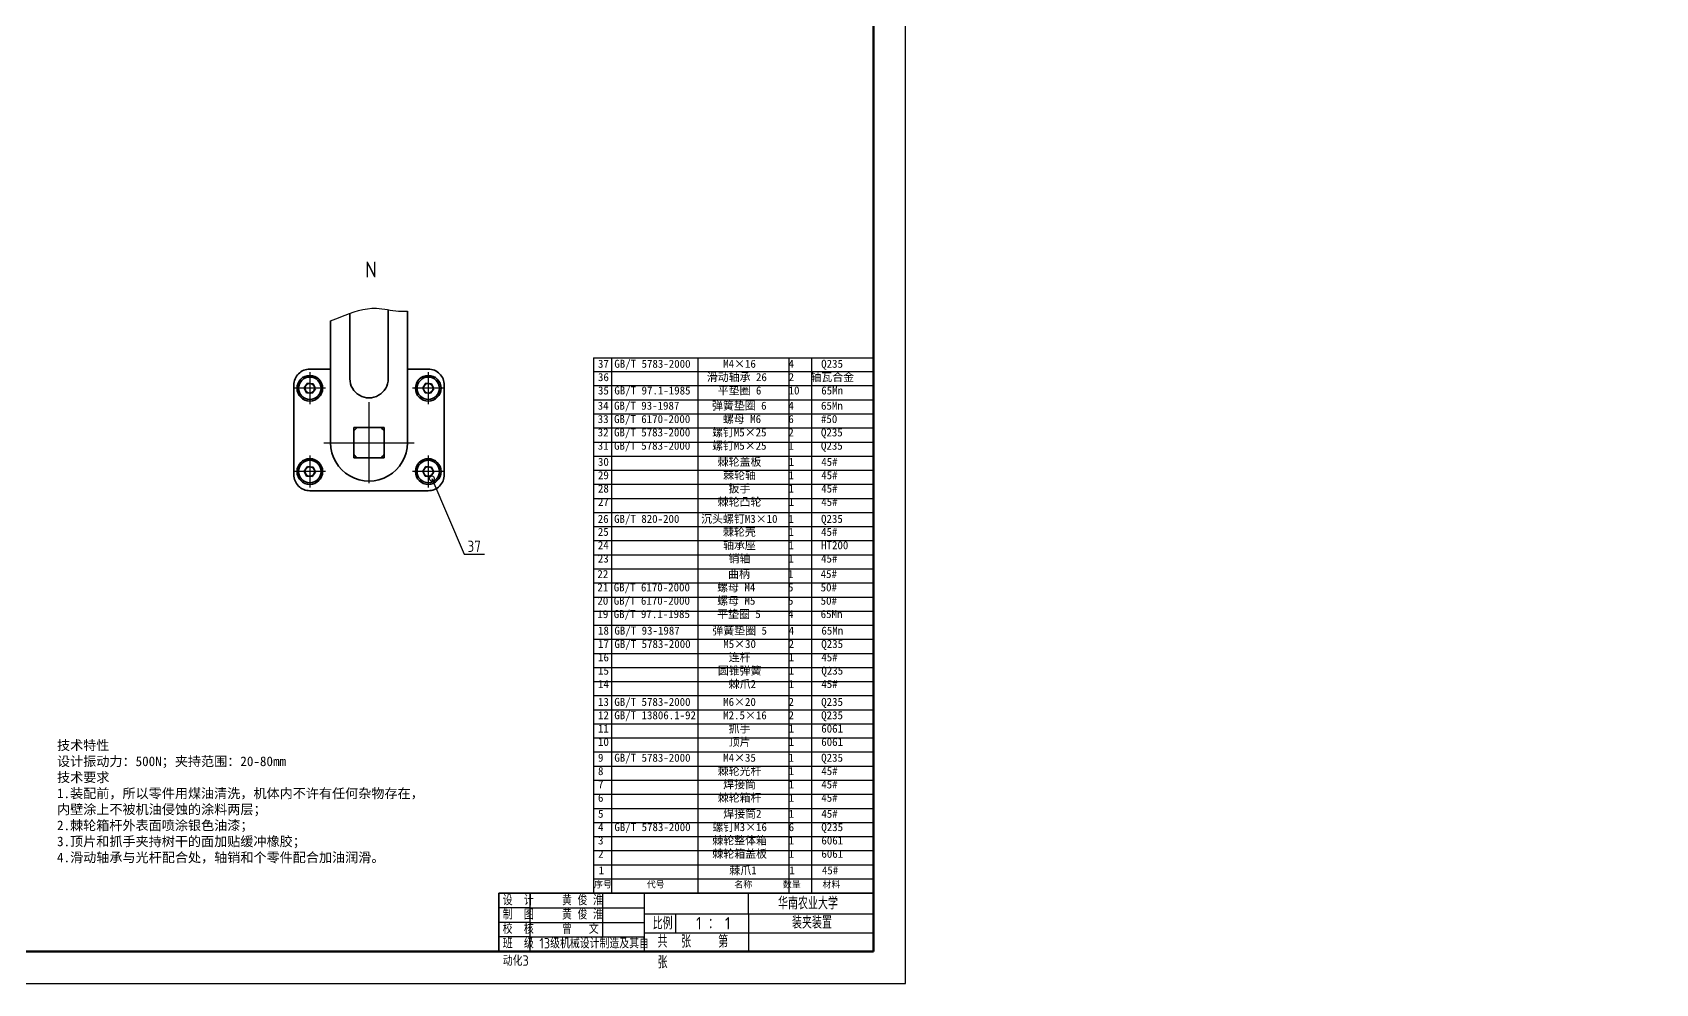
# Model space of a CAD drawing. Header units: millimetres. Extents: x -418 to 1730, y 105 to 1293.
# Drawn here: x 716 to 1730, y 105 to 699 of the extents above; entities that cross this region are included whole.
import ezdxf
from ezdxf import colors
from ezdxf.entities.mleader import LeaderData, LeaderLine
from ezdxf.math import Vec2, Vec3

# ---------------------------------------------------------------- set-up
doc = ezdxf.new("R2010")
doc.units = ezdxf.units.MM
doc.linetypes.add('HIDDEN', pattern=[1.905, 1.27, -0.635])
for name, color, linetype, lineweight in [('图形轮廓线', 7, 'Continuous', 35), ('图框线', 7, 'Continuous', 50), ('文字', 6, 'Continuous', 25), ('细实线', 6, 'Continuous', 25), ('虚线层', 6, 'HIDDEN', 15)]:
    doc.layers.add(name, color=color, linetype=linetype, lineweight=lineweight)
doc.styles.get("Standard").update_dxf_attribs({"font": 'gbenor.shx', "bigfont": 'gbcbig.shx'})

# ---------------------------------------------------------------- blocks, each defined once
blk = doc.blocks.new('_DotSmall')
at = {"color": 0, "linetype": 'ByBlock', "const_width": 0.5}
blk.add_lwpolyline([(-0.0625, 0, 1), (0.0625, 0, 1)], format="xyb", close=True, dxfattribs=at)

msp = doc.modelspace()

# ---------------------------------------------------------------- linework, layer by layer
at = {"layer": '图形轮廓线'}
for p, q in [((902.671, 442.7), (902.671, 518.819)), ((914.671, 482.7), (914.671, 523.472)), ((938.671, 525.736), (938.671, 482.7)), ((950.671, 524.899), (950.671, 442.7)), ((889.671, 488.7), (902.671, 488.7)), ((950.671, 488.7), (963.671, 488.7)), ((879.671, 478.7), (879.671, 422.7)), ((886.221, 477.016), (888.22, 479.846)), ((887.673, 473.871), (886.221, 477.016)), ((888.22, 479.846), (891.669, 479.53)), ((891.669, 479.53), (893.121, 476.384)), ((960.221, 477.016), (962.22, 479.846)), ((961.673, 473.871), (960.221, 477.016)), ((962.22, 479.846), (965.669, 479.53)), ((965.669, 479.53), (967.121, 476.384)), ((973.671, 478.7), (973.671, 422.7)), ((891.122, 473.555), (887.673, 473.871)), ((893.121, 476.384), (891.122, 473.555)), ((965.122, 473.555), (961.673, 473.871)), ((967.121, 476.384), (965.122, 473.555)), ((917.171, 452.2), (936.171, 452.2)), ((917.171, 433.2), (917.171, 452.2)), ((917.171, 435.369), (917.171, 450.032)), ((919.339, 452.2), (934.002, 452.2)), ((936.171, 452.2), (936.171, 433.2)), ((936.171, 450.032), (936.171, 435.369)), ((886.221, 425.016), (888.22, 427.846)), ((888.22, 427.846), (891.669, 427.53)), ((891.669, 427.53), (893.121, 424.384)), ((936.171, 433.2), (917.171, 433.2)), ((934.002, 433.2), (919.339, 433.2)), ((960.221, 425.016), (962.22, 427.846)), ((962.22, 427.846), (965.669, 427.53)), ((965.669, 427.53), (967.121, 424.384)), ((887.673, 421.871), (886.221, 425.016)), ((891.122, 421.555), (887.673, 421.871)), ((893.121, 424.384), (891.122, 421.555)), ((961.673, 421.871), (960.221, 425.016)), ((965.122, 421.555), (961.673, 421.871)), ((967.121, 424.384), (965.122, 421.555)), ((963.671, 412.7), (889.671, 412.7)), ((1007.774, 124.923), (1007.774, 161.323)), ((1007.774, 161.323), (1241.774, 161.323))]:
    msp.add_line(p, q, dxfattribs=at)
for centre, radius in [((889.671, 476.7), 8), ((889.671, 476.7), 7), ((963.671, 476.7), 8), ((963.671, 476.7), 7), ((889.671, 424.7), 8), ((889.671, 424.7), 7), ((963.671, 424.7), 8), ((963.671, 424.7), 7)]:
    msp.add_circle(centre, radius, dxfattribs=at)
for centre, radius, start, end in [((889.671, 478.7), 10, 89.999854, 180.000188), ((963.671, 478.7), 10, 359.999812, 90.000146), ((889.671, 476.7), 3, 144.767001, 204.770554), ((889.671, 476.7), 3, 84.768594, 144.769761), ((889.671, 476.7), 3, 24.770488, 84.767945), ((889.671, 476.7), 3, 324.771232, 24.766323), ((926.671, 482.7), 12, 179.999982, 0.000018), ((963.671, 476.7), 3, 144.767001, 204.770554), ((963.671, 476.7), 3, 84.768594, 144.769761), ((963.671, 476.7), 3, 24.770488, 84.767945), ((963.671, 476.7), 3, 324.771232, 24.766323), ((889.671, 476.7), 3, 204.768141, 264.768978), ((889.671, 476.7), 3, 264.769042, 324.768359), ((963.671, 476.7), 3, 204.768141, 264.768978), ((963.671, 476.7), 3, 264.769042, 324.768359), ((926.671, 442.7), 12, 127.65885, 142.34174), ((926.673, 442.702), 11.998, 37.657579, 52.343405), ((926.671, 442.7), 24, 179.999947, 0.000053), ((889.671, 424.7), 3, 144.767001, 204.770554), ((889.671, 424.7), 3, 84.768594, 144.769761), ((889.671, 424.7), 3, 24.770488, 84.767945), ((889.671, 424.7), 3, 324.771232, 24.766323), ((926.671, 442.7), 12, 217.65826, 232.34115), ((926.673, 442.699), 11.998, 307.656595, 322.342421), ((963.671, 424.7), 3, 144.767001, 204.770554), ((963.671, 424.7), 3, 84.768594, 144.769761), ((963.671, 424.7), 3, 24.770488, 84.767945), ((963.671, 424.7), 3, 324.771232, 24.766323), ((889.671, 422.7), 10, 179.999878, 270.000036), ((889.671, 424.7), 3, 204.768141, 264.768978), ((889.671, 424.7), 3, 264.769042, 324.768359), ((963.671, 424.7), 3, 204.768141, 264.768978), ((963.671, 424.7), 3, 264.769042, 324.768359), ((963.671, 422.7), 10, 269.999964, 0.000122)]:
    msp.add_arc(centre, radius, start, end, dxfattribs=at)
at = {"layer": '图框线'}
for p, q in [((1241.774, 124.923), (1241.774, 1272.923)), ((-368.997, 124.923), (1241.774, 124.923)), ((729.774, 124.923), (777.774, 124.923)), ((841.774, 124.923), (1041.774, 124.923))]:
    msp.add_line(p, q, dxfattribs=at)
at = {"layer": '文字', "lineweight": -2}
for p, q in [((899.468, 476.7), (879.874, 476.7)), ((889.671, 486.714), (889.671, 466.687)), ((973.468, 476.7), (953.874, 476.7)), ((963.671, 486.714), (963.671, 466.687)), ((926.671, 417.463), (926.671, 467.937)), ((898.441, 442.7), (954.901, 442.7)), ((889.671, 434.714), (889.671, 414.687)), ((963.671, 434.714), (963.671, 414.687)), ((899.468, 424.7), (879.874, 424.7)), ((973.468, 424.7), (953.874, 424.7))]:
    msp.add_line(p, q, dxfattribs=at)
at = {"layer": '文字'}
for p, q in [((1027.274, 152.223), (1007.774, 152.223)), ((1027.274, 143.123), (1027.274, 161.323)), ((1027.274, 152.223), (1072.774, 152.223)), ((1072.774, 143.123), (1072.774, 161.323)), ((1072.774, 152.223), (1098.774, 152.223)), ((1098.774, 124.923), (1098.774, 161.323)), ((1163.774, 148.323), (1163.774, 161.323)), ((1027.274, 143.123), (1007.774, 143.123)), ((1027.274, 134.023), (1027.274, 143.123)), ((1027.274, 143.123), (1072.774, 143.123)), ((1072.774, 134.023), (1072.774, 143.123)), ((1072.774, 143.123), (1098.774, 143.123)), ((1163.774, 148.323), (1098.774, 148.323)), ((1118.274, 136.623), (1118.274, 148.323)), ((1241.774, 148.323), (1163.774, 148.323)), ((1163.774, 148.323), (1163.774, 124.923)), ((1027.274, 134.023), (1007.774, 134.023)), ((1027.274, 124.923), (1027.274, 134.023)), ((1027.274, 134.023), (1072.774, 134.023)), ((1072.774, 134.023), (1098.774, 134.023)), ((1098.774, 136.623), (1118.274, 136.623)), ((1118.274, 136.623), (1241.774, 136.623))]:
    msp.add_line(p, q, dxfattribs=at)
at = {"layer": '文字', "lineweight": -2}
msp.add_spline([(902.671, 518.819), (909.146, 521.389), (931.262, 526.664), (945.094, 524.899), (950.671, 524.899)], degree=3, dxfattribs=at)
at = {"layer": '细实线'}
for p, q in [((1261.774, 104.923), (1261.774, 1292.923)), ((1066.83, 495.723), (1066.83, 161.323)), ((1066.83, 495.723), (1241.774, 495.723)), ((1241.774, 486.923), (1066.83, 486.923)), ((1241.774, 478.123), (1066.83, 478.123)), ((1241.774, 469.323), (1066.83, 469.323)), ((1241.774, 460.523), (1066.83, 460.523)), ((1241.774, 451.723), (1066.83, 451.723)), ((1241.774, 442.923), (1066.83, 442.923)), ((1241.774, 434.123), (1066.83, 434.123)), ((1241.774, 425.323), (1066.83, 425.323)), ((1241.774, 416.523), (1066.83, 416.523)), ((1241.774, 407.723), (1066.83, 407.723)), ((1241.774, 398.923), (1066.83, 398.923)), ((1241.774, 390.123), (1066.83, 390.123)), ((1241.774, 381.323), (1066.83, 381.323)), ((1241.774, 372.523), (1066.83, 372.523)), ((1241.774, 363.723), (1066.83, 363.723)), ((1241.774, 354.923), (1066.83, 354.923)), ((1241.774, 346.123), (1066.83, 346.123)), ((1241.774, 337.323), (1066.83, 337.323)), ((1241.774, 328.523), (1066.83, 328.523)), ((1241.774, 319.723), (1066.83, 319.723)), ((1241.774, 310.923), (1066.83, 310.923)), ((1241.774, 302.123), (1066.83, 302.123)), ((1241.774, 293.323), (1066.83, 293.323)), ((1241.774, 284.523), (1066.83, 284.523)), ((1241.774, 275.723), (1066.83, 275.723)), ((1241.774, 266.923), (1066.83, 266.923)), ((1241.774, 258.123), (1066.83, 258.123)), ((1241.774, 249.323), (1066.83, 249.323)), ((1241.774, 240.523), (1066.83, 240.523)), ((1241.774, 231.723), (1066.83, 231.723)), ((1241.774, 222.923), (1066.83, 222.923)), ((1241.774, 214.123), (1066.83, 214.123)), ((1241.774, 205.323), (1066.83, 205.323)), ((1241.774, 196.523), (1066.83, 196.523)), ((1241.774, 187.723), (1066.83, 187.723)), ((1241.774, 178.923), (1066.83, 178.923)), ((1241.774, 170.123), (1066.83, 170.123)), ((-418.226, 104.923), (1261.774, 104.923))]:
    msp.add_line(p, q, dxfattribs=at)
at = {"layer": '细实线', "lineweight": -3}
for p, q in [((1078.124, 495.723), (1078.124, 161.323)), ((1132.29, 161.323), (1132.29, 495.723)), ((1189.164, 161.323), (1189.164, 495.723)), ((1203.149, 495.723), (1203.149, 161.323))]:
    msp.add_line(p, q, dxfattribs=at)

# ---------------------------------------------------------------- texts
at = {"layer": '文字', "attachment_point": 1}
for s, width, insert, char_height in [('N', 14.60532, (924.237, 555.866), 10), ('1 ： 1', 35.66127, (1131.06, 146.452), 7.8)]:
    msp.add_mtext_dynamic_manual_height_columns(s, width=width, gutter_width=12.5, heights=[0], dxfattribs=dict(at, insert=insert, char_height=char_height))
at = {"layer": '文字', "lineweight": -3, "attachment_point": 1}
for s, width, gutter_width, heights, insert, char_height in [('{\\fSimSun|b0|i0|c134|p2;37 GB/T 5783-2000      M4×16      4     Q235\\P36                  滑动轴承 26    2   轴瓦合金  \\P35 GB/T 97.1-1985     平垫圈 6     10    65Mn}', 500.53021, 88.533, [0], (1069.709, 494.497), 5), ('{\\fSimSun|b0|i0|c134|p2;34 GB/T 93-1987      弹簧垫圈 6    4     65Mn\\P33 GB/T 6170-2000      螺母 M6     6     #50\\P32 GB/T 5783-2000    螺钉M5×25    2     Q235 \\P31 GB/T 5783-2000    螺钉M5×25    1     Q235\\P     }', 442.46497, 304.705, [173.994], (1069.539, 468.319), 5), ('{\\fSimSun|b0|i0|c134|p2;30                    棘轮盖板     1     45#\\P29                     棘轮轴      1     45#\\P28                      扳手       1     45#\\P27                    棘轮凸轮     1     45#}', 493.30185, 88.533, [0], (1069.687, 433.235), 5), ('{\\fSimSun|b0|i0|c134|p2;\\P\\P^I}', 650.67318, 0, [32.845], (1079.772, 428.407), 5), ('{\\fSimSun|b0|i0|c134|p2;26 GB/T 820-200    沉头螺钉M3×10  1     Q235   }', 527.52037, 88.533, [0], (1069.548, 397.631), 5), ('{\\fSimSun|b0|i0|c134|p2;25                     棘轮壳      1     45#\\P24                     轴承座      1     HT200\\P23                      销轴       1     45#}', 647.82056, 88.533, [0], (1069.602, 389.507), 5), ('{\\fSimSun|b0|i0|c134|p2;18 GB/T 93-1987      弹簧垫圈 5    4     65Mn\\P17 GB/T 5783-2000      M5×30      2     Q235\\P16                      连杆       1     45#\\P15                    圆锥弹簧     1     Q235\\P14                      棘爪2      1     45#}', 539.10093, 88.533, [0], (1069.756, 327.837), 5), ('{\\fSimSun|b0|i0|c134|p2;9  GB/T 5783-2000      M4×35      1     Q235\\P8                     棘轮光杆     1     45#\\P7                      焊接筒      1     45#\\P6                     棘轮箱杆     1     45#}', 485.83884, 88.533, [0], (1069.712, 248.448), 5), ('{\\fSimSun|b0|i0|c134|p2;5                      焊接筒2     1     45#\\P4  GB/T 5783-2000    螺钉M3×16    6     Q235\\P3                    棘轮整体箱    1     6061\\P2                    棘轮箱盖板    1     6061}', 481.71342, 88.533, [0], (1069.754, 213.455), 5), ('{\\fSimSun|b0|i0|c134|p2;1                       棘爪1      1     45#}', 507.37056, 88.533, [0], (1070.132, 178.139), 5), ('{\\fSimSun|b0|i0|c134|p2;序号        代号                名称       数量     材料}', 457.22062, 88.533, [0], (1067.219, 168.831), 4)]:
    msp.add_mtext_dynamic_manual_height_columns(s, width=width, gutter_width=gutter_width, heights=heights, dxfattribs=dict(at, insert=insert, char_height=char_height))
at = {"layer": '文字', "attachment_point": 1}
for s, insert, char_height, width in [('制  图     黄 俊 淮', (1010.198, 151.403), 6.5, 76.70144), ('设  计     黄 俊 淮         ', (1010.198, 160.281), 6.5, 89.18813), ('华南农业大学', (1182.178, 158.981), 7.8, 46.08256), ('校  核     曾   文', (1010.198, 142.423), 6.5, 76.70144), ('比例', (1103.842, 146.478), 7.8, 48.50796), ('装夹装置', (1190.929, 147.002), 7.8, 56.8236), ('班  级 13级机械设计制造及其自动化3  ', (1010.198, 133.339), 6.5, 94.47191), ('共  张    第  张', (1106.943, 135.117), 7.8, 54.73888)]:
    msp.add_mtext(s, dxfattribs=dict(at, insert=insert, char_height=char_height, width=width))
at = {"layer": '细实线', "lineweight": -3, "insert": (731.718, 256.718), "char_height": 6, "attachment_point": 1}
msp.add_mtext_dynamic_manual_height_columns('{\\fSimSun|b0|i0|c134|p2;技术特性\\P设计振动力：500N；夹持范围：20-80mm\\P技术要求\\P1.装配前，所以零件用煤油清洗，机体内不许有任何杂物存在，\\P内壁涂上不被机油侵蚀的涂料两层；\\P2.棘轮箱杆外表面喷涂银色油漆；\\P3.顶片和抓手夹持树干的面加贴缓冲橡胶；\\P4.滑动轴承与光杆配合处，轴销和个零件配合加油润滑。}', width=346.06866, gutter_width=88.533, heights=[0], dxfattribs=at)
at = {"layer": '虚线层', "lineweight": -3, "char_height": 5, "attachment_point": 1}
for s, width, insert in [('{\\fSimSun|b0|i0|c134|p2;22                      曲柄       1     45#\\P21 GB/T 6170-2000     螺母 M4      5     50#\\P20 GB/T 6170-2000     螺母 M5      5     50#\\P19 GB/T 97.1-1985     平垫圈 5     4     65Mn\\P}', 576.31004, (1069.334, 363.184)), ('{\\fSimSun|b0|i0|c134|p2;13 GB/T 5783-2000      M6×20      2     Q235\\P12 GB/T 13806.1-92     M2.5×16    2     Q235\\P11                      抓手       1     6061\\P10                      顶片       1     6061}', 502.82863, (1069.709, 283.315))]:
    msp.add_mtext_dynamic_manual_height_columns(s, width=width, gutter_width=88.533, heights=[0], dxfattribs=dict(at, insert=insert))

# ---------------------------------------------------------------- leaders
at = {"layer": '文字', "lineweight": -2}
ml = msp.add_multileader_mtext('Standard', dxfattribs=at)
ml.set_content('37', color=256)
ml.set_leader_properties()
ml.set_arrow_properties(name='DOTSMALL')
ml.build(insert=Vec2(0, 0))
ml.multileader.update_dxf_attribs({"text_left_attachment_type": 6, "text_right_attachment_type": 6, "dogleg_length": 0, "arrow_head_size": 6})
ctx = ml.context
ctx.base_point, ctx.char_height, ctx.arrow_head_size, ctx.plane_origin = Vec3(986.156, 373.087), 7, 6, Vec3(965.962, 420.351)
ctx.left_attachment, ctx.right_attachment = 6, 6
notes = []
notes.append((ctx, [(0, (1, 1, 0), (986.156, 373.087), (1, 0), 0, [(0, [(965.962, 420.351)], 0, [])])]))
ctx.mtext.insert, ctx.mtext.flow_direction = Vec3(988.156, 381.487), 5
for ctx, leaders in notes:
    for number, flags, end, landing, length, lines in leaders:
        leader = LeaderData()
        leader.index, (leader.has_last_leader_line, leader.has_dogleg_vector, leader.attachment_direction) = number, flags
        leader.last_leader_point, leader.dogleg_vector, leader.dogleg_length = Vec3(end), Vec3(landing), length
        for number, points, colour, breaks in lines:
            line = LeaderLine()
            line.index, line.vertices, line.color, line.breaks = number, Vec3.list(points), colors.encode_raw_color(colour), breaks
            leader.lines.append(line)
        ctx.leaders.append(leader)

doc.saveas('drawing.dxf')
